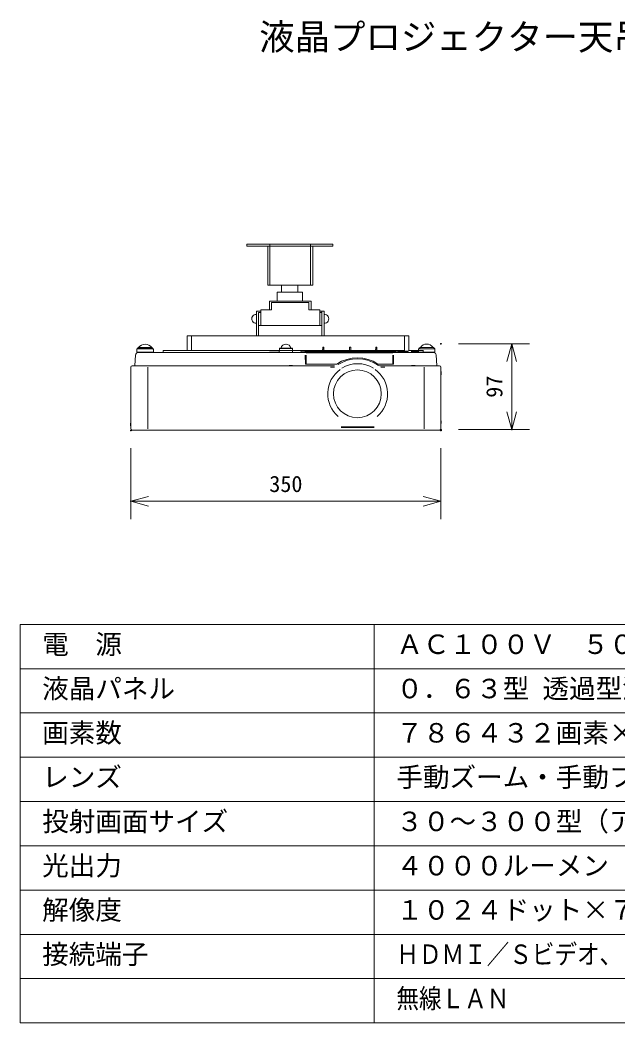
# Model space of a CAD drawing. Units: millimetres, scale not verified. Extents: x -63 to 62, y -56 to 57.
# Drawn here: x -62.5 to 5, y -56.5 to 56.8 of the extents above; entities that cross this region are included whole.
import ezdxf
from ezdxf.enums import TextEntityAlignment as Align

# ---------------------------------------------------------------- set-up
doc = ezdxf.new("R2010")
doc.units = ezdxf.units.MM
doc.header["$LTSCALE"] = 0.125
doc.header["$PDMODE"] = 32
doc.header["$PDSIZE"] = 0.0625
for name, color, linetype, lineweight in [('0-0_0', 7, 'Continuous', 9), ('0-1_WAKU', 1, 'Continuous', 18), ('0-3_GAIKEI', 1, 'Continuous', 18), ('0-6_SUNPO', 7, 'Continuous', 9), ('0-7_S1', 1, 'Continuous', 18)]:
    doc.layers.add(name, color=color, linetype=linetype, lineweight=lineweight)
doc.layers.add('0-2_MOJI1', color=7, linetype='Continuous')
doc.layers.add('0-5_DEFPOINTS', color=7, linetype='Continuous')
doc.styles.add('ＭＳ ゴシック', font='')
doc.styles.get('ＭＳ ゴシック').set_extended_font_data('MS Gothic')

# ---------------------------------------------------------------- blocks, each defined once
blk = doc.blocks.new('_OPEN30')
at = {"layer": '0-0_0'}
blk.add_line((0, 0), (-1, 0), dxfattribs=at)
blk.add_lwpolyline([(-1, 0.26795), (0, 0), (-1, -0.26795)], dxfattribs=at)
blk = doc.blocks.new('D8')
at = {"layer": '0-5_DEFPOINTS'}
for p in [(-52.6511, 8.9644), (-17.6511, 8.9644), (-52.6511, 0.9644)]:
    blk.add_point(p, dxfattribs=at)
at = {"layer": '0-6_SUNPO'}
for p, q in [((-52.6511, 6.9644), (-52.6511, -1.0356)), ((-17.6511, 6.9644), (-17.6511, -1.0356)), ((-19.6511, 0.9644), (-50.6511, 0.9644))]:
    blk.add_line(p, q, dxfattribs=at)
at = {"layer": '0-6_SUNPO', "xscale": 2, "yscale": 2, "rotation": 180}
blk.add_blockref('_OPEN30', (-52.6511, 0.9644), dxfattribs=at)
at = {"layer": '0-6_SUNPO', "xscale": 2, "yscale": 2}
blk.add_blockref('_OPEN30', (-17.6511, 0.9644), dxfattribs=at)
at = {"layer": '0-6_SUNPO', "style": 'ＭＳ ゴシック'}
blk.add_text('350', height=1.833, dxfattribs=at).set_placement((-37.0261, 1.4644), align=Align.BOTTOM_LEFT)
blk = doc.blocks.new('D6')
at = {"layer": '0-5_DEFPOINTS'}
for p in [(-17.652, 18.7634), (-17.652, 9.0634), (-9.652, 9.0634)]:
    blk.add_point(p, dxfattribs=at)
at = {"layer": '0-6_SUNPO'}
for p, q in [((-15.652, 18.7634), (-7.652, 18.7634)), ((-9.652, 16.7634), (-9.652, 11.0634)), ((-15.652, 9.0634), (-7.652, 9.0634))]:
    blk.add_line(p, q, dxfattribs=at)
at = {"layer": '0-6_SUNPO', "xscale": 2, "yscale": 2}
for p, rotation in [((-9.652, 18.7634), 90), ((-9.652, 9.0634), 270)]:
    blk.add_blockref('_OPEN30', p, dxfattribs=dict(at, rotation=rotation))
at = {"layer": '0-6_SUNPO', "style": 'ＭＳ ゴシック'}
blk.add_text('97', height=1.833, rotation=90, dxfattribs=at).set_placement((-10.152, 12.6634), align=Align.BOTTOM_LEFT)

msp = doc.modelspace()

# ---------------------------------------------------------------- linework, layer by layer
at = {"layer": '0-1_WAKU', "color": 4}
for p, q in [((-62.5158, -11.4773), (-62.5158, -56.4773)), ((-62.5158, -11.4773), (62.4842, -11.4773)), ((-22.5158, -11.4773), (-22.5158, -56.4773)), ((62.4842, -56.4773), (-62.5158, -56.4773))]:
    msp.add_line(p, q, dxfattribs=at)
at = {"layer": '0-1_WAKU'}
for p, q in [((-62.5158, -16.4773), (62.4842, -16.4773)), ((-62.5158, -21.4773), (62.4842, -21.4773)), ((-62.5158, -26.4773), (62.4842, -26.4773)), ((-62.5158, -31.4773), (62.4842, -31.4773)), ((-62.5158, -36.4773), (62.4842, -36.4773)), ((-62.5158, -41.4773), (62.4842, -41.4773)), ((-62.5158, -46.4773), (62.4842, -46.4773)), ((-62.5158, -51.4773), (62.4842, -51.4773))]:
    msp.add_line(p, q, dxfattribs=at)
at = {"layer": '0-3_GAIKEI'}
for p, q in [((-28.438, 22.2886), (-35.5744, 22.2886)), ((-49.3249, 19.3067), (-49.3249, 19.5747)), ((-49.3242, 19.3067), (-49.3242, 19.5747)), ((-49.3242, 19.3067), (-49.3219, 19.2952)), ((-49.2949, 19.6514), (-47.4949, 19.6514)), ((-49.2949, 19.6047), (-49.2949, 19.6514)), ((-47.4955, 19.2767), (-49.2943, 19.2767)), ((-49.2742, 19.692), (-49.1449, 19.7758)), ((-49.2742, 19.692), (-47.5156, 19.692)), ((-49.1449, 19.7758), (-47.6449, 19.7758)), ((-48.9449, 19.2767), (-48.9449, 19.2267)), ((-48.8793, 19.279), (-48.8732, 19.2767)), ((-47.9105, 19.279), (-47.9165, 19.2767)), ((-47.8449, 19.2767), (-47.8449, 19.2267)), ((-47.5156, 19.692), (-47.6449, 19.7758)), ((-47.4949, 19.6047), (-47.4949, 19.6514)), ((-47.4655, 19.5747), (-47.4655, 19.3067)), ((-34.3449, 19.2567), (-33.1949, 19.2567)), ((-34.3449, 19.2267), (-34.3449, 19.2567)), ((-34.3149, 19.2267), (-34.3149, 19.2567)), ((-33.3149, 19.2267), (-33.3149, 19.2567)), ((-33.2533, 19.2567), (-33.2311, 19.6793)), ((-31.7586, 19.6793), (-33.2311, 19.6793)), ((-33.1949, 19.2267), (-33.1949, 19.2567)), ((-31.8085, 19.7267), (-33.1812, 19.7267)), ((-32.5049, 20.1767), (-32.4849, 20.1767)), ((-31.7349, 19.2267), (-31.7586, 19.6793)), ((-30.8178, 19.3031), (-30.8253, 19.1961)), ((-30.718, 19.3961), (-18.6683, 19.3961)), ((-30.3092, 19.2996), (-30.3083, 19.1961)), ((-30.225, 19.2996), (-20.4241, 19.2996)), ((-30.225, 19.2996), (-20.4241, 19.2996)), ((-30.225, 19.2996), (-30.225, 19.1961)), ((-28.3471, 19.3961), (-28.3393, 19.8461)), ((-28.3436, 19.5961), (-28.2069, 19.5961)), ((-28.3393, 19.8461), (-28.2113, 19.8461)), ((-28.2034, 19.3961), (-28.2113, 19.8461)), ((-25.3171, 19.3961), (-25.3093, 19.8461)), ((-25.3093, 19.8461), (-25.1813, 19.8461)), ((-25.1734, 19.3961), (-25.1813, 19.8461)), ((-22.3671, 19.3961), (-22.3593, 19.8461)), ((-22.3636, 19.5961), (-22.2269, 19.5961)), ((-22.3593, 19.8461), (-22.2313, 19.8461)), ((-22.2234, 19.3961), (-22.2313, 19.8461)), ((-20.4241, 19.1961), (-20.4241, 19.2996)), ((-20.3408, 19.1961), (-20.3399, 19.2996)), ((-20.3399, 19.2996), (-20.1201, 19.2996)), ((-20.1201, 19.2996), (-20.1128, 19.1961)), ((-19.8327, 19.3031), (-19.8253, 19.1961)), ((-19.8327, 19.2996), (-18.6717, 19.2996)), ((-19.8327, 19.2996), (-18.6717, 19.2996)), ((-18.3519, 19.4267), (-17.5249, 19.4267)), ((-18.3485, 19.3302), (-17.5249, 19.3302)), ((-17.5249, 19.3067), (-17.5249, 19.5747)), ((-17.5242, 19.3067), (-17.5242, 19.5747)), ((-17.5242, 19.3067), (-17.5219, 19.2952)), ((-17.4949, 19.6047), (-17.4949, 19.6514)), ((-15.6949, 19.6514), (-17.4949, 19.6514)), ((-15.6955, 19.2767), (-17.4943, 19.2767)), ((-17.4742, 19.692), (-17.3449, 19.7758)), ((-17.3449, 19.7758), (-15.8449, 19.7758)), ((-17.2949, 19.2267), (-17.2949, 19.2767)), ((-17.1449, 19.2767), (-17.1449, 19.2267)), ((-16.1105, 19.279), (-16.1165, 19.2767)), ((-16.0449, 19.2767), (-16.0449, 19.2267)), ((-15.7156, 19.692), (-15.8449, 19.7758)), ((-15.7724, 19.2767), (-15.7724, 19.2217)), ((-15.6949, 19.6047), (-15.6949, 19.6514)), ((-15.6655, 19.5747), (-15.6655, 19.3067)), ((-15.6649, 19.3067), (-15.6649, 19.5747)), ((-30.2971, 17.9161), (-30.306, 18.9358)), ((-20.4253, 19.1961), (-30.2253, 19.1961)), ((-30.225, 17.9501), (-30.225, 18.9358)), ((-20.4241, 18.9357), (-20.4241, 17.9501)), ((-20.352, 17.9161), (-20.3431, 18.9357)), ((-15.7798, 19.2194), (-15.7799, 19.2192)), ((-15.5394, 18.9471), (-15.5407, 18.947)), ((-50.0249, 17.0967), (-49.9949, 17.0967)), ((-50.0249, 16.7091), (-50.0249, 17.0967)), ((-50.0249, 16.7091), (-50.0249, 17.0967)), ((-50.0249, 17.0967), (-49.9949, 17.0967)), ((-50.0249, 17.0967), (-49.9949, 17.0967)), ((-50.0249, 16.7091), (-50.0249, 17.0967)), ((-50.0249, 17.0667), (-49.9949, 17.0667)), ((-50.0249, 17.0667), (-49.9949, 17.0667)), ((-50.0249, 17.0667), (-49.9949, 17.0667)), ((-27.0484, 17.7261), (-49.848, 17.7267)), ((-27.018, 17.7267), (-49.8449, 17.7267)), ((-27.018, 17.7267), (-49.8449, 17.7267)), ((-48.0989, 10.6232), (-48.0989, 17.5802)), ((-32.1449, 17.7567), (-31.7573, 17.7567)), ((-32.1449, 17.7567), (-32.1449, 17.7267)), ((-32.1149, 17.7567), (-32.1149, 17.7267)), ((-31.9449, 17.7567), (-31.9449, 17.7267)), ((-31.8937, 17.7567), (-31.8937, 17.7267)), ((-31.7661, 17.7567), (-31.7661, 17.7267)), ((-31.7573, 17.7567), (-31.7573, 17.7267)), ((-26.746, 17.9161), (-30.2971, 17.9161)), ((-20.352, 17.9161), (-22.1046, 17.9161)), ((-20.352, 17.9161), (-22.1046, 17.9161)), ((-21.8021, 17.7261), (-15.1753, 17.7261)), ((-21.7717, 17.7267), (-15.1449, 17.7267)), ((-15.1449, 17.7267), (-21.7717, 17.7267)), ((-18.2949, 17.7567), (-18.2949, 17.7267)), ((-18.2949, 17.7567), (-17.9073, 17.7567)), ((-18.2649, 17.7567), (-18.2649, 17.7267)), ((-18.0949, 17.7567), (-18.0949, 17.7267)), ((-18.0437, 17.7567), (-18.0437, 17.7267)), ((-17.9161, 17.7567), (-17.9161, 17.7267)), ((-17.9073, 17.7567), (-17.9073, 17.7267)), ((-16.8909, 17.5802), (-16.8909, 10.6232)), ((-50.0249, 16.8967), (-49.9949, 16.8967)), ((-50.0249, 16.8455), (-49.9949, 16.8455)), ((-50.0249, 16.7179), (-49.9949, 16.7179)), ((-50.0249, 16.7091), (-49.9949, 16.7091)), ((-50.0449, 11.2559), (-49.9949, 11.2559)), ((-50.0449, 10.9407), (-50.0449, 11.2559)), ((-50.0449, 11.2259), (-49.9949, 11.2259)), ((-50.0449, 11.1633), (-49.9949, 11.1633)), ((-50.0449, 11.1333), (-49.9949, 11.1333)), ((-50.0449, 11.0633), (-49.9949, 11.0633)), ((-50.0449, 11.0333), (-49.9949, 11.0333)), ((-26.2724, 10.7662), (-22.5173, 10.7662)), ((-26.2689, 10.8244), (-22.5182, 10.8244))]:
    msp.add_line(p, q, dxfattribs=at)
at = {"layer": '0-3_GAIKEI', "color": 7}
for p, q in [((-49.5449, 17.7267), (-49.4635, 18.9467)), ((-30.2778, 19.2267), (-49.1642, 19.2267)), ((-16.981, 19.2267), (-46.3586, 19.2267)), ((-20.4253, 19.1961), (-30.2253, 19.1961)), ((-15.8255, 19.2267), (-20.3119, 19.2267)), ((-15.5262, 18.9467), (-15.4449, 17.7267)), ((-49.9949, 10.6267), (-49.9949, 17.5767)), ((-14.9949, 17.5767), (-14.9949, 10.6267)), ((-14.9949, 17.5767), (-14.9949, 10.6267)), ((-14.9649, 17.0967), (-14.9949, 17.0967)), ((-14.9649, 17.0967), (-14.9949, 17.0967)), ((-14.9649, 17.0967), (-14.9949, 17.0967)), ((-14.9649, 17.0667), (-14.9949, 17.0667)), ((-14.9649, 17.0667), (-14.9949, 17.0667)), ((-14.9649, 17.0667), (-14.9949, 17.0667)), ((-14.9649, 17.0967), (-14.9649, 16.7091)), ((-14.9649, 17.0967), (-14.9649, 16.7091)), ((-14.9649, 17.0967), (-14.9649, 16.7091)), ((-14.9649, 16.8967), (-14.9949, 16.8967)), ((-14.9649, 16.8967), (-14.9949, 16.8967)), ((-14.9649, 16.8967), (-14.9949, 16.8967)), ((-14.9649, 16.8455), (-14.9949, 16.8455)), ((-14.9649, 16.8455), (-14.9949, 16.8455)), ((-14.9649, 16.8455), (-14.9949, 16.8455)), ((-14.9649, 16.7179), (-14.9949, 16.7179)), ((-14.9649, 16.7091), (-14.9949, 16.7091)), ((-14.9649, 11.5088), (-14.9949, 11.5088)), ((-14.9649, 11.479), (-14.9949, 11.479)), ((-14.9649, 11.4173), (-14.9949, 11.4173)), ((-14.9649, 11.3875), (-14.9949, 11.3875)), ((-14.9649, 11.5088), (-14.9649, 11.1937)), ((-15.1449, 10.4767), (-49.8449, 10.4767)), ((-14.9649, 11.3175), (-14.9949, 11.3175)), ((-14.9649, 11.2873), (-14.9949, 11.2873)), ((-14.9949, 11.2864), (-14.9649, 11.2864)), ((-14.9649, 11.2239), (-14.9949, 11.2239)), ((-14.9649, 11.1937), (-14.9949, 11.1937))]:
    msp.add_line(p, q, dxfattribs=at)
at = {"layer": '0-3_GAIKEI'}
for points in [[(-49.3219, 19.2952), (-49.3154, 19.2855), (-49.3056, 19.279), (-49.2943, 19.2767)], [(-47.4955, 19.6047), (-47.4805, 19.6007), (-47.4695, 19.5897), (-47.4655, 19.5747)], [(-47.4655, 19.3067), (-47.4678, 19.2952), (-47.4743, 19.2855), (-47.484, 19.279), (-47.4955, 19.2767)], [(-17.5242, 19.5747), (-17.5202, 19.5897), (-17.5092, 19.6007), (-17.4943, 19.6047)], [(-17.5219, 19.2952), (-17.5154, 19.2855), (-17.5056, 19.279), (-17.4943, 19.2767)], [(-15.6955, 19.6047), (-15.6805, 19.6007), (-15.6695, 19.5897), (-15.6655, 19.5747)], [(-15.6655, 19.3067), (-15.6678, 19.2952), (-15.6743, 19.2855), (-15.684, 19.279), (-15.6955, 19.2767)]]:
    msp.add_lwpolyline(points, dxfattribs=at)
msp.add_circle((-24.4253, 14.5661), 2.7, dxfattribs=at)
for centre, radius, start, end in [((-49.2949, 19.5747), 0.03, 90, 180), ((-49.2449, 19.6514), 0.05, 125.8883, 180), ((-48.3949, 19.2283), 0.9285, 36.12593, 143.87407), ((-47.5449, 19.6514), 0.05, 0, 54.1117), ((-33.1812, 19.6767), 0.05, 90, 177), ((-32.4949, 19.6167), 0.5601, 91.02303, 168.56429), ((-32.4949, 19.6167), 0.5601, 11.43571, 88.97697), ((-31.8085, 19.6767), 0.05, 3, 90), ((-30.718, 19.2961), 0.1, 90.00043, 176.00003), ((-19.9325, 19.2961), 0.1, 4, 90), ((-17.4949, 19.3067), 0.03, 180, 270), ((-17.4449, 19.6514), 0.05, 125.8883, 180), ((-17.2649, 19.7686), 0.05, 146.24599, 171.70979), ((-16.5949, 19.3209), 0.8558, 33.75401, 146.24599), ((-15.9249, 19.7686), 0.05, 8.29021, 33.75401), ((-15.7449, 19.6514), 0.05, 0, 54.1117), ((-15.6949, 19.5747), 0.03, 0, 90), ((-15.6949, 19.3067), 0.03, 270, 0), ((-24.4253, 14.5361), 4.1, 55.52672, 124.47328), ((-24.3949, 14.5667), 3.95, 56.47908, 123.52092), ((-15.6892, 19.1362), 0.05, 56.94411, 93.31189), ((-24.3949, 14.5667), 3.3801, 125.90962, 229.5391), ((-24.3949, 14.5667), 3.3986, 58.25783, 121.74217), ((-24.3949, 14.5667), 3.3801, 310.52881, 54.09038), ((-21.7717, 18.5267), 0.8, 236.47908, 270)]:
    msp.add_arc(centre, radius, start, end, dxfattribs=at)
at = {"layer": '0-3_GAIKEI', "color": 7}
for centre, radius, start, end in [((-49.1642, 18.9267), 0.3, 90, 176.18592), ((-15.8255, 18.9267), 0.3, 3.81407, 90), ((-49.8449, 17.5767), 0.15, 90.00006, 180), ((-49.8449, 17.5767), 0.15, 90.00006, 180), ((-15.1449, 17.5767), 0.15, 0, 90), ((-15.1449, 17.5767), 0.15, 0, 90), ((-49.8449, 10.6267), 0.15, 180, 270), ((-15.1449, 10.6267), 0.15, 270.00006, 0)]:
    msp.add_arc(centre, radius, start, end, dxfattribs=at)
at = {"layer": '0-7_S1'}
for p, q in [((-36.916, 31.4709), (-27.1988, 31.4709)), ((-36.916, 31.2289), (-36.916, 31.4709)), ((-34.5412, 26.8307), (-34.5412, 31.2289)), ((-34.2992, 26.8307), (-34.2992, 31.4709)), ((-29.7131, 26.8307), (-29.7131, 31.4709)), ((-29.4711, 26.8307), (-29.4711, 31.2289)), ((-34.5412, 26.8307), (-29.4711, 26.8307)), ((-32.9788, 26.0377), (-32.9788, 26.8307)), ((-31.136, 26.0377), (-31.136, 26.8307)), ((-34.3615, 25.0402), (-29.6509, 25.0402)), ((-34.3615, 24.0427), (-34.3615, 25.0402)), ((-29.6509, 24.0427), (-29.6509, 25.0402)), ((-35.8195, 23.9001), (-35.3292, 23.9001)), ((-35.8195, 21.1199), (-35.8195, 23.9001)), ((-35.3292, 24.0427), (-34.1163, 24.0427)), ((-35.3292, 22.2886), (-35.3292, 24.0427)), ((-34.1163, 24.0427), (-34.1163, 24.867)), ((-34.1163, 24.867), (-29.8961, 24.867)), ((-29.8961, 24.0427), (-29.8961, 24.867)), ((-28.6832, 24.0427), (-29.8961, 24.0427)), ((-28.6832, 22.2886), (-28.6832, 24.0427)), ((-28.1929, 23.9001), (-28.6832, 23.9001)), ((-28.438, 21.1199), (-28.438, 23.9001)), ((-28.1929, 21.1199), (-28.1929, 23.9001)), ((-35.5744, 21.1199), (-35.5744, 23.7574)), ((-35.5744, 23.7574), (-35.3292, 23.7574)), ((-28.438, 23.7574), (-28.6832, 23.7574)), ((-43.6593, 21.1199), (-43.6593, 19.4539)), ((-18.6097, 21.1199), (-43.6593, 21.1199)), ((-43.1648, 21.1199), (-43.1648, 19.4539)), ((-19.1042, 21.1199), (-19.1042, 19.4539)), ((-18.6097, 21.1199), (-18.6097, 19.4539)), ((-46.3721, 19.4539), (-46.3721, 19.2267)), ((-19.1042, 19.4539), (-46.3721, 19.4539)), ((-16.9722, 19.4539), (-18.6097, 19.4539)), ((-17.0025, 19.4539), (-17.0025, 19.2267)), ((-17.0025, 19.2267), (-46.3721, 19.2267)), ((-27.0153, 17.5802), (-27.4769, 17.5802)), ((-21.3128, 17.5802), (-21.7924, 17.5802))]:
    msp.add_line(p, q, dxfattribs=at)
for points in [[(-36.916, 31.2289), (-27.1988, 31.2289), (-27.1988, 31.4709)], [(-30.6241, 25.0402), (-30.6241, 26.0377), (-33.4907, 26.0377), (-33.4907, 25.0402)]]:
    msp.add_lwpolyline(points, dxfattribs=at)
for centre, start, end in [((-35.8663, 23.0357), 84.54252, 275.45748), ((-28.146, 23.0357), 264.54252, 95.45748)]:
    msp.add_arc(centre, 0.4922, start, end, dxfattribs=at)

# ---------------------------------------------------------------- block references
at = {"layer": '0-6_SUNPO'}
for name in ['D6', 'D8']:
    msp.add_blockref(name, (2.6563, 1.4578), dxfattribs=at)

# ---------------------------------------------------------------- texts
at = {"layer": '0-2_MOJI1', "style": 'ＭＳ ゴシック'}
for s, height, p in [('液晶プロジェクター天吊り金具付', 2.933, (-35.5158, 52.5227)), ('電\u3000源', 2.199, (-60.0158, -15.4773)), ('ＡＣ１００Ｖ\u3000５０／６０Ｈｚ', 2.199, (-20.0158, -15.4773)), ('液晶パネル', 2.199, (-60.0158, -20.4773)), ('０．６３型 透過型液晶パネル ３原色方式', 2.199, (-20.0158, -20.4773)), ('画素数', 2.199, (-60.0158, -25.4773)), ('７８６４３２画素×３枚', 2.199, (-20.0158, -25.4773)), ('レンズ', 2.199, (-60.0158, -30.4773)), ('手動ズーム・手動フォーカスレンズ', 2.199, (-20.0158, -30.4773)), ('投射画面サイズ', 2.199, (-60.0158, -35.4773)), ('３０～３００型（アスペクト比４：３）', 2.199, (-20.0158, -35.4773)), ('光出力', 2.199, (-60.0158, -40.4773)), ('４０００ルーメン', 2.199, (-20.0158, -40.4773)), ('解像度', 2.199, (-60.0158, -45.4773)), ('１０２４ドット×７６８ドット', 2.199, (-20.0158, -45.4773)), ('接続端子', 2.199, (-60.0158, -50.4773))]:
    msp.add_text(s, height=height, dxfattribs=at).set_placement(p, align=Align.BOTTOM_LEFT)
at = {"layer": '0-2_MOJI1', "style": 'ＭＳ ゴシック', "width": 0.85}
for s, p in [('ＨＤＭＩ／Ｓビデオ、ＲＧＢ、シリアル／ＬＡＮ、ＵＳＢ', (-20.0158, -50.4773)), ('無線ＬＡＮ', (-20.0158, -55.4773))]:
    msp.add_text(s, height=2.199, dxfattribs=at).set_placement(p, align=Align.BOTTOM_LEFT)

doc.saveas('drawing.dxf')
